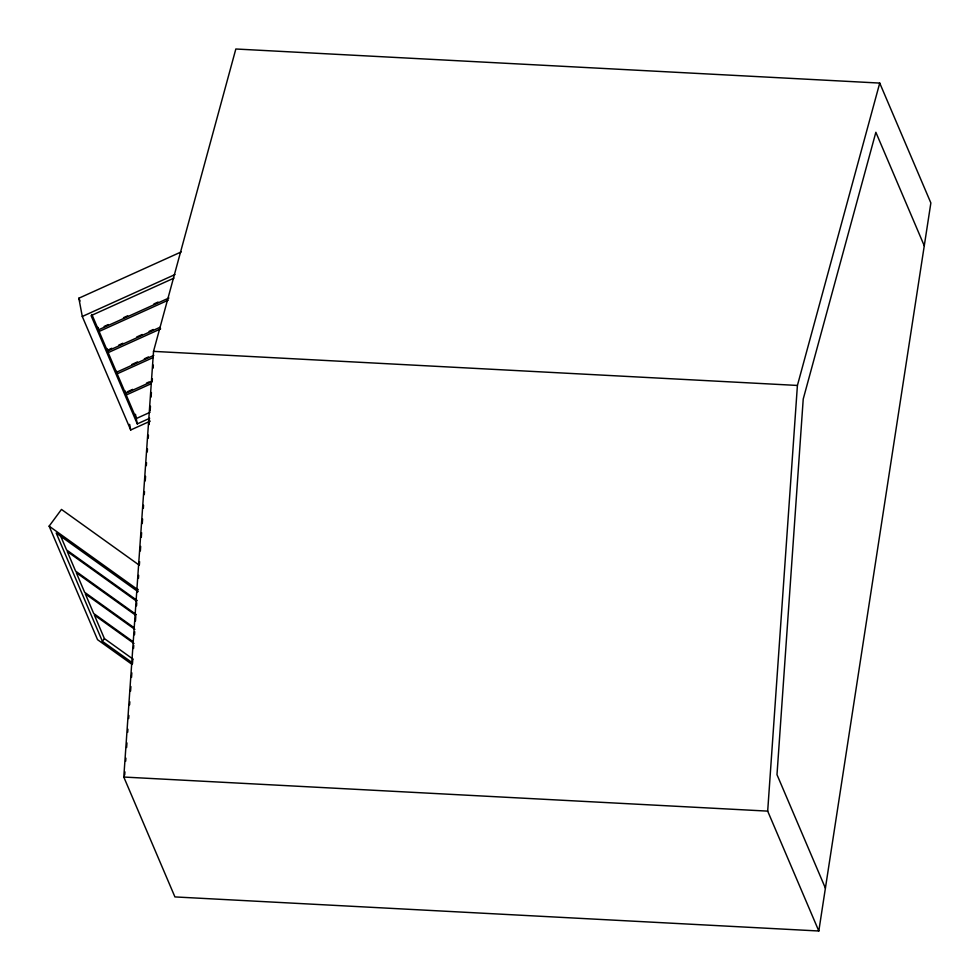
<?xml version="1.0" encoding="UTF-8"?>
<svg xmlns="http://www.w3.org/2000/svg" width="980" height="980" viewBox="0 0 980 980"><rect width="100%" height="100%" fill="white"/><g stroke="black" fill="none" stroke-linecap="round" stroke-linejoin="round"><path stroke-width="1.47" d="M123.786 777.042L153.517 351.367L235.837 49L879.734 83.079L930.865 202.958L818.814 931L174.93 896.92L123.786 777.042L767.683 811.122L818.814 931M124.705 774.923L124.926 771.873M125.673 761.215L125.881 758.165M126.628 747.507L126.947 742.926M127.694 732.268L127.902 729.218M128.65 718.561L128.858 715.51M129.605 704.841L129.813 701.803M130.561 691.133L130.879 686.564M131.516 677.425L131.835 672.856M132.484 663.705L132.802 659.136M133.537 648.478L133.758 645.428M134.505 634.758L134.713 631.72M135.46 621.051L135.779 616.481M136.526 605.824L136.735 602.774M137.482 592.104L137.69 589.066M138.437 578.396L138.646 575.346M139.393 564.688L139.601 561.638M140.348 550.968L140.667 546.399M141.304 537.26L141.622 532.691M142.272 523.553L142.59 518.984M143.325 508.314L143.546 505.264M144.293 494.606L144.501 491.556M145.248 480.898L145.567 476.317M146.314 465.659L146.522 462.609M147.27 451.952L147.478 448.901M148.225 438.232L148.433 435.194M149.181 424.524L149.499 419.954M150.136 410.816L150.454 406.247M151.092 397.096L151.41 392.527M152.157 381.869L152.378 378.819M153.113 368.149L153.333 365.111M767.683 811.122L797.414 385.446L879.734 83.079M132.067 664.403L97.547 639.67L49.135 526.15L61.471 509.429L139.148 565.093M132.129 662.627L102.386 641.324L104.395 638.605L94.362 615.06L134.003 643.468M150.062 421.229L130.695 429.987L82.283 316.479L78.853 298.214L181.227 251.909M82.283 316.479L174.967 274.559M173.962 278.124L91.079 315.609L137.274 423.899L149.707 418.276M104.162 326.438L108.315 324.564M123.505 317.692L127.657 315.817M153.897 303.947L158.05 302.073M91.863 314.457L98.441 329.88L168.891 298.006M159.973 327.32L107.481 351.06L99.115 331.448L168.18 300.199M111.818 348.243L107.678 350.117L108.155 352.629L116.522 372.253L153.811 355.373M118.727 345.119L122.88 343.245M136.686 336.998L142.21 334.499M149.119 331.375L153.272 329.501M108.155 352.629L160.647 328.888M131.908 364.438L137.433 361.938M144.342 358.815L148.495 356.941M151.802 381.563L125.55 393.433L117.184 373.821L153.101 357.577M127.131 391.877L132.655 389.379M146.473 383.119L149.242 381.869M150.075 412.298L136.269 418.546L126.224 395.001L151.092 383.756M153.517 351.367L797.414 385.446M49.135 526.15L137.911 589.764M137.972 591.626L56.203 533.034L102.386 641.324M137.2 600.532L66.579 549.939L60.601 535.925M136.624 601.218L67.24 551.507L75.607 571.12L136.318 614.619M135.755 615.305L76.281 572.688L84.647 592.312L134.211 627.812M134.873 629.38L85.321 593.88L93.688 613.492L133.329 641.9M104.395 638.605L132.888 659.026M924.275 245.784L875.863 132.276L803.22 399.068L776.993 774.666L825.405 888.174M78.853 298.214L80.054 301.007M135.46 414.283L137.274 423.899M125.758 392.502L126.224 395.001M125.085 390.922L125.55 393.433M129.642 424.365L130.695 429.987M116.718 371.31L117.184 373.821M107.004 348.549L107.481 351.06M99.115 331.448L97.976 327.369L98.441 329.88"/></g></svg>
